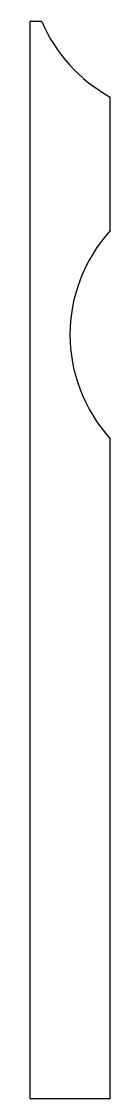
# Model space of a CAD drawing. Extents: x 0 to 60, y 0 to 802.
import ezdxf

# ---------------------------------------------------------------- set-up
doc = ezdxf.new("R2010")
doc.units = 0
doc.layers.get('0').update_dxf_attribs({"linetype": 'CONTINUOUS'})

msp = doc.modelspace()

# ---------------------------------------------------------------- linework, layer by layer
msp.add_line((9.08, 801.7), (0, 801.7))
for points in [[(0, 801.7), (0, 0), (60, 0), (60, 491.14)], [(60, 646.06), (60, 745.5)]]:
    msp.add_lwpolyline(points)
for centre, start, end in [((115, 846.49), 202.92218, 241.42812), ((115, 846.49), 202.92218, 241.42812), ((145, 568.6), 137.65739, 222.34261), ((145, 568.6), 137.65739, 222.34261)]:
    msp.add_arc(centre, 115, start, end)

doc.saveas('drawing.dxf')
